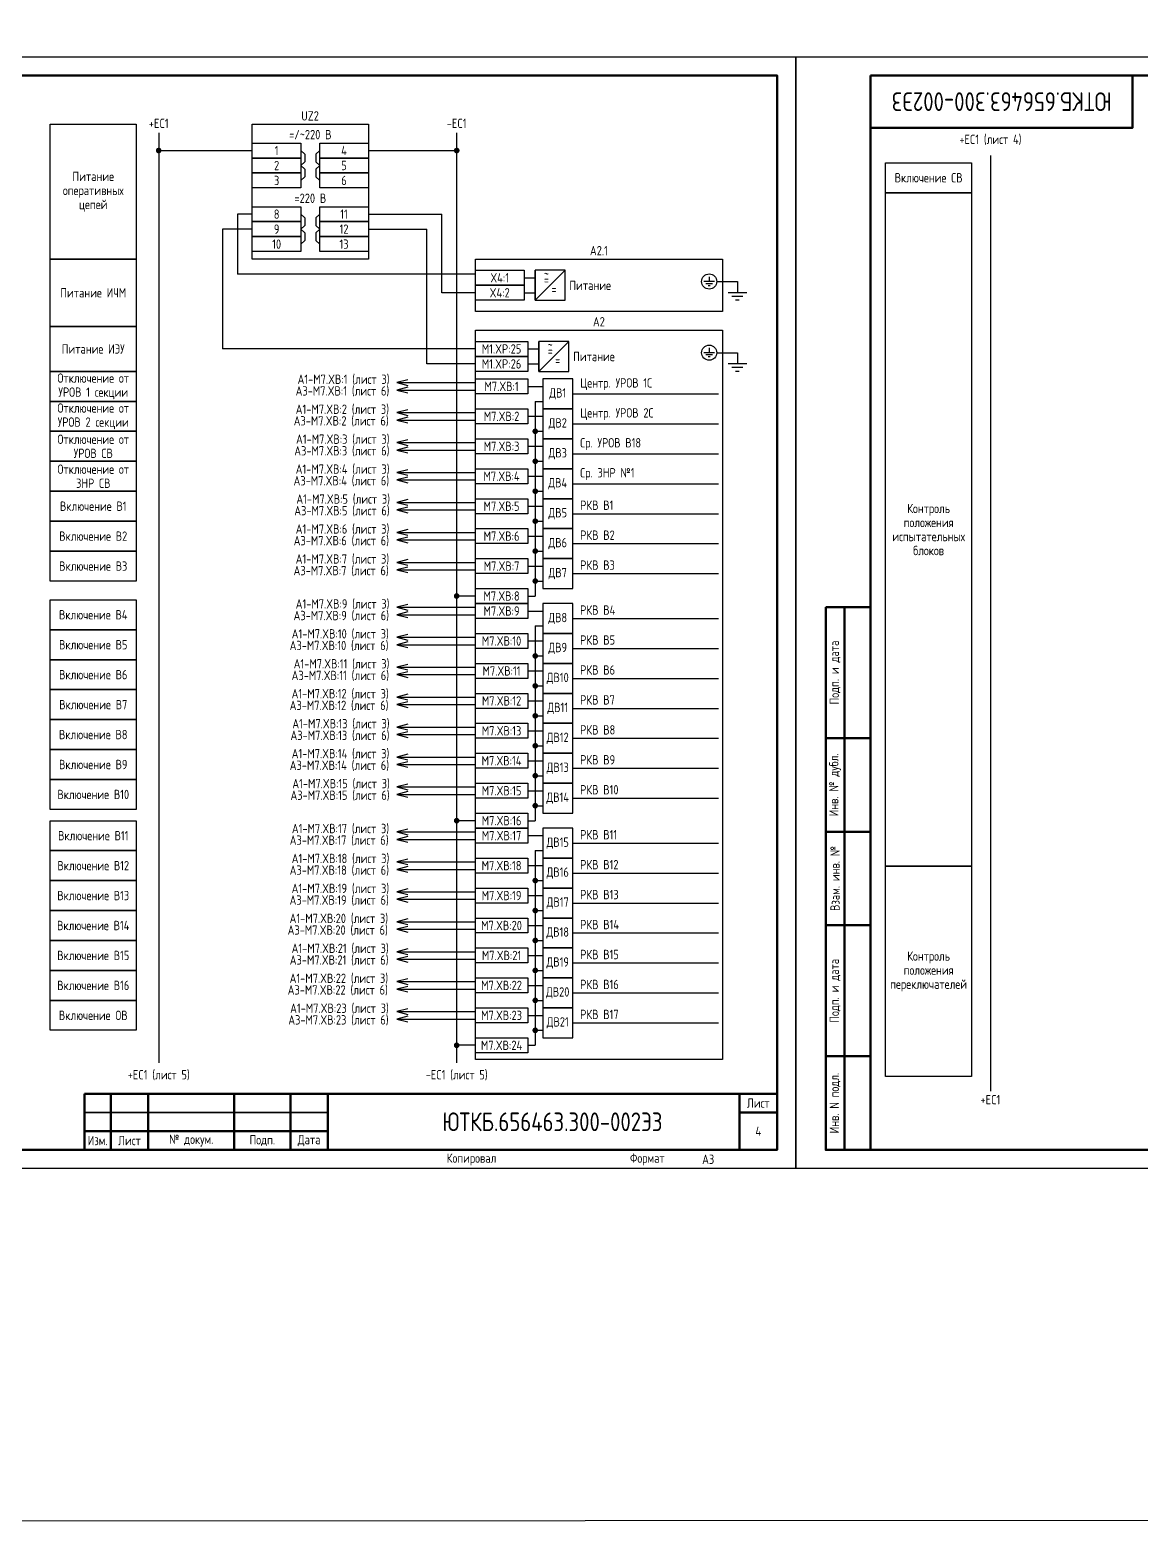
# Model space of a CAD drawing. Header units: millimetres. Extents: x -1315 to 7958, y -96 to 618.
# Drawn here: x 1475.4 to 1772, y -96 to 304.1 of the extents above; entities that cross this region are included whole.
import ezdxf

# ---------------------------------------------------------------- set-up
doc = ezdxf.new("R2010")
doc.units = ezdxf.units.MM
doc.styles.add('Gost_type_A', font='GOST_A.TTF')

# ---------------------------------------------------------------- blocks, each defined once
blk = doc.blocks.new('Формат_А3')
blk.add_lwpolyline([(-420, 297), (0, 297), (0, 0), (-420, 0)], close=True)
at = {"lineweight": 50}
blk.add_lwpolyline([(-400, 292), (-5, 292), (-5, 5), (-400, 5)], close=True, dxfattribs=at)
blk = doc.blocks.new('Штамп левый нижний')
at = {"lineweight": 50}
for points in [[(-12, 145), (-7, 145), (-7, 110), (-12, 110)], [(-7, 145), (0, 145), (0, 110), (-7, 110)], [(-12, 110), (-7, 110), (-7, 85), (-12, 85)], [(-7, 110), (0, 110), (0, 85), (-7, 85)], [(-12, 85), (-7, 85), (-7, 60), (-12, 60)], [(-7, 85), (0, 85), (0, 60), (-7, 60)], [(-12, 60), (-7, 60), (-7, 25), (-12, 25)], [(-7, 60), (0, 60), (0, 25), (-7, 25)], [(-12, 25), (-7, 25), (-7, 0), (-12, 0)], [(-7, 25), (0, 25), (0, 0), (-7, 0)]]:
    blk.add_lwpolyline(points, close=True, dxfattribs=at)
at = {"char_height": 2.5, "attachment_point": 5, "rotation": 90, "style": 'Gost_type_A'}
for s, insert, width in [('Подп. и дата', (-9.5, 127.5), 35), ('Инв. № дубл.', (-9.5, 97.5), 25), ('Взам. инв. №', (-9.5, 72.5), 25), ('Подп. и дата', (-9.5, 42.5), 35), ('Инв. N подл.', (-9.5, 12.5), 25)]:
    blk.add_mtext(s, dxfattribs=dict(at, insert=insert, width=width))
blk = doc.blocks.new('Штамп угловой верхний')
at = {"lineweight": 50}
blk.add_lwpolyline([(0, 0), (70, 0), (70, -14), (0, -14)], close=True, dxfattribs=at)
blk = doc.blocks.new('Штамп малый нижний')
at = {"lineweight": 50}
for points in [[(-185, 15), (-178, 15), (-178, 5), (-185, 5)], [(-178, 15), (-168, 15), (-168, 5), (-178, 5)], [(-168, 15), (-145, 15), (-145, 5), (-168, 5)], [(-145, 15), (-130, 15), (-130, 5), (-145, 5)], [(-130, 15), (-120, 15), (-120, 5), (-130, 5)], [(-120, 15), (-10, 15), (-10, 0), (-120, 0)], [(-10, 15), (0, 15), (0, 10), (-10, 10)], [(-10, 10), (0, 10), (0, 0), (-10, 0)], [(-185, 5), (-178, 5), (-178, 0), (-185, 0)], [(-178, 5), (-168, 5), (-168, 0), (-178, 0)], [(-168, 5), (-145, 5), (-145, 0), (-168, 0)], [(-145, 5), (-130, 5), (-130, 0), (-145, 0)], [(-130, 5), (-120, 5), (-120, 0), (-130, 0)]]:
    blk.add_lwpolyline(points, close=True, dxfattribs=at)
for points in [[(-185, 15), (-178, 15), (-178, 10), (-185, 10)], [(-178, 15), (-168, 15), (-168, 10), (-178, 10)], [(-168, 15), (-145, 15), (-145, 10), (-168, 10)], [(-145, 15), (-130, 15), (-130, 10), (-145, 10)], [(-130, 15), (-120, 15), (-120, 10), (-130, 10)], [(-185, 10), (-178, 10), (-178, 5), (-185, 5)], [(-178, 10), (-168, 10), (-168, 5), (-178, 5)], [(-168, 10), (-145, 10), (-145, 5), (-168, 5)], [(-145, 10), (-130, 10), (-130, 5), (-145, 5)], [(-130, 10), (-120, 10), (-120, 5), (-130, 5)]]:
    blk.add_lwpolyline(points, close=True)
at = {"char_height": 2.5, "style": 'Gost_type_A'}
for s, insert, width, attachment_point in [('Лист', (-5, 12.5), 10, 5), ('№ докум.', (-156.5, 2.5), 23, 5), ('Дата', (-125, 2.5), 10, 5), ('Изм.', (-181.5, 2.5), 7, 5), ('Лист', (-173, 2.5), 10, 5), ('Подп.', (-137.5, 2.5), 15, 5), ('Копировал', (-75, -2.53), 13.1202, 6), ('Формат', (-30, -2.53), 13.1202, 6)]:
    blk.add_mtext(s, dxfattribs=dict(at, insert=insert, width=width, attachment_point=attachment_point))
blk = doc.blocks.new('POINT')
at = {"const_width": 0.75}
blk.add_lwpolyline([(-0.375, 0, 1), (0.375, 0, 1)], format="xyb", close=True, dxfattribs=at)

msp = doc.modelspace()

# ---------------------------------------------------------------- linework, layer by layer
for p, q in [((1509.82, 276.63), (1509.82, 28.25)), ((1589.41, 276.7), (1589.41, 28.25)), ((1509.8, 271.94), (1534.82, 271.94)), ((1565.82, 271.94), (1589.43, 271.94)), ((1732.01, 270.61), (1732.01, 20.67)), ((1534.82, 254.94), (1530.82, 254.94)), ((1530.82, 254.94), (1530.82, 238.94)), ((1565.82, 254.94), (1585.41, 254.94)), ((1585.41, 233.94), (1585.41, 254.94)), ((1526.82, 250.94), (1526.82, 218.94)), ((1534.82, 250.94), (1526.82, 250.94)), ((1565.82, 250.94), (1581.41, 250.94)), ((1581.41, 214.94), (1581.41, 250.94)), ((1594.41, 238.94), (1530.82, 238.94)), ((1610.41, 231.94), (1610.41, 239.94)), ((1610.41, 231.94), (1618.41, 239.94)), ((1658.9, 236.94), (1664.41, 236.94)), ((1594.41, 233.94), (1585.41, 233.94)), ((1611.41, 212.94), (1611.41, 220.94)), ((1611.41, 212.94), (1619.41, 220.94)), ((1594.41, 218.94), (1526.82, 218.94)), ((1658.9, 217.94), (1664.41, 217.94)), ((1594.41, 214.94), (1581.41, 214.94)), ((1573.41, 209.94), (1594.41, 209.94)), ((1608.41, 208.94), (1612.41, 208.94)), ((1573.41, 207.94), (1594.41, 207.94)), ((1610.41, 204.94), (1612.41, 204.94)), ((1610.41, 204.94), (1610.41, 152.94)), ((1620.41, 206.94), (1659.41, 206.94)), ((1573.41, 201.94), (1594.41, 201.94)), ((1608.41, 200.94), (1612.41, 200.94)), ((1573.41, 199.94), (1594.41, 199.94)), ((1610.41, 196.94), (1612.41, 196.94)), ((1620.41, 198.94), (1659.41, 198.94)), ((1573.41, 193.94), (1594.41, 193.94)), ((1608.41, 192.94), (1612.41, 192.94)), ((1573.41, 191.94), (1594.41, 191.94)), ((1610.41, 188.94), (1612.41, 188.94)), ((1620.41, 190.94), (1659.41, 190.94)), ((1573.41, 185.94), (1594.41, 185.94)), ((1608.41, 184.94), (1612.41, 184.94)), ((1573.41, 183.94), (1594.41, 183.94)), ((1610.41, 180.94), (1612.41, 180.94)), ((1620.41, 182.94), (1659.41, 182.94)), ((1573.41, 177.94), (1594.41, 177.94)), ((1608.41, 176.94), (1612.41, 176.94)), ((1573.41, 175.94), (1594.41, 175.94)), ((1610.41, 172.94), (1612.41, 172.94)), ((1620.41, 174.94), (1659.41, 174.94)), ((1573.41, 169.94), (1594.41, 169.94)), ((1608.41, 168.94), (1612.41, 168.94)), ((1573.41, 167.94), (1594.41, 167.94)), ((1610.41, 164.94), (1612.41, 164.94)), ((1620.41, 166.94), (1659.41, 166.94)), ((1573.41, 161.94), (1594.41, 161.94)), ((1608.41, 160.94), (1612.41, 160.94)), ((1573.41, 159.94), (1594.41, 159.94)), ((1610.41, 156.94), (1612.41, 156.94)), ((1620.41, 158.94), (1659.41, 158.94)), ((1594.41, 152.94), (1589.41, 152.94)), ((1608.41, 152.94), (1610.41, 152.94)), ((1573.41, 149.94), (1594.41, 149.94)), ((1608.41, 148.94), (1612.41, 148.94)), ((1573.41, 147.94), (1594.41, 147.94)), ((1610.41, 144.94), (1612.41, 144.94)), ((1610.41, 144.94), (1610.41, 92.94)), ((1620.41, 146.94), (1659.41, 146.94)), ((1573.41, 141.94), (1594.41, 141.94)), ((1608.41, 140.94), (1612.41, 140.94)), ((1573.41, 139.94), (1594.41, 139.94)), ((1610.41, 136.94), (1612.41, 136.94)), ((1620.41, 138.94), (1659.41, 138.94)), ((1573.41, 133.94), (1594.41, 133.94)), ((1608.41, 132.94), (1612.41, 132.94)), ((1573.41, 131.94), (1594.41, 131.94)), ((1610.41, 128.94), (1612.41, 128.94)), ((1620.41, 130.94), (1659.41, 130.94)), ((1573.41, 125.94), (1594.41, 125.94)), ((1608.41, 124.94), (1612.41, 124.94)), ((1573.41, 123.94), (1594.41, 123.94)), ((1610.41, 120.94), (1612.41, 120.94)), ((1620.41, 122.94), (1659.41, 122.94)), ((1573.41, 117.94), (1594.41, 117.94)), ((1608.41, 116.94), (1612.41, 116.94)), ((1573.41, 115.94), (1594.41, 115.94)), ((1610.41, 112.94), (1612.41, 112.94)), ((1620.41, 114.94), (1659.41, 114.94)), ((1573.41, 109.94), (1594.41, 109.94)), ((1608.41, 108.94), (1612.41, 108.94)), ((1573.41, 107.94), (1594.41, 107.94)), ((1610.41, 104.94), (1612.41, 104.94)), ((1620.41, 106.94), (1659.41, 106.94)), ((1573.41, 101.94), (1594.41, 101.94)), ((1608.41, 100.94), (1612.41, 100.94)), ((1608.41, 100.94), (1610.41, 100.94)), ((1573.41, 99.94), (1594.41, 99.94)), ((1610.41, 96.94), (1612.41, 96.94)), ((1620.41, 98.94), (1659.41, 98.94)), ((1594.41, 92.94), (1589.41, 92.94)), ((1608.41, 92.94), (1610.41, 92.94)), ((1573.41, 89.94), (1594.41, 89.94)), ((1608.41, 88.94), (1612.41, 88.94)), ((1573.41, 87.94), (1594.41, 87.94)), ((1610.41, 84.94), (1612.41, 84.94)), ((1610.41, 84.94), (1610.41, 32.94)), ((1620.41, 86.94), (1659.41, 86.94)), ((1573.41, 81.94), (1594.41, 81.94)), ((1608.41, 80.94), (1612.41, 80.94)), ((1573.41, 79.94), (1594.41, 79.94)), ((1610.41, 76.94), (1612.41, 76.94)), ((1620.41, 78.94), (1659.41, 78.94)), ((1573.41, 73.94), (1594.41, 73.94)), ((1608.41, 72.94), (1612.41, 72.94)), ((1573.41, 71.94), (1594.41, 71.94)), ((1610.41, 68.94), (1612.41, 68.94)), ((1620.41, 70.94), (1659.41, 70.94)), ((1573.41, 65.94), (1594.41, 65.94)), ((1608.41, 64.94), (1612.41, 64.94)), ((1573.41, 63.94), (1594.41, 63.94)), ((1610.41, 60.94), (1612.41, 60.94)), ((1620.41, 62.94), (1659.41, 62.94)), ((1573.41, 57.94), (1594.41, 57.94)), ((1608.41, 56.94), (1612.41, 56.94)), ((1573.41, 55.94), (1594.41, 55.94)), ((1610.41, 52.94), (1612.41, 52.94)), ((1620.41, 54.94), (1659.41, 54.94)), ((1573.41, 49.94), (1594.41, 49.94)), ((1608.41, 48.94), (1612.41, 48.94)), ((1573.41, 47.94), (1594.41, 47.94)), ((1610.41, 44.94), (1612.41, 44.94)), ((1620.41, 46.94), (1659.41, 46.94)), ((1573.41, 41.94), (1594.41, 41.94)), ((1608.41, 40.94), (1612.41, 40.94)), ((1573.41, 39.94), (1594.41, 39.94)), ((1610.41, 36.94), (1612.41, 36.94)), ((1620.41, 38.94), (1659.41, 38.94)), ((1594.41, 32.94), (1589.41, 32.94)), ((1608.41, 32.94), (1610.41, 32.94))]:
    msp.add_line(p, q)
at = {"ltscale": 4}
for p, q in [((1607.41, 237.94), (1610.41, 237.94)), ((1607.41, 233.94), (1610.41, 233.94)), ((1608.41, 218.94), (1611.41, 218.94)), ((1608.41, 214.94), (1611.41, 214.94))]:
    msp.add_line(p, q, dxfattribs=at)
at = {"ltscale": 4.32}
for p, q in [((1658.3, 236.94), (1655.45, 236.94)), ((1657.73, 236.37), (1656.02, 236.37)), ((1656.88, 238.22), (1656.88, 236.94)), ((1664.41, 236.94), (1664.41, 233.94)), ((1657.16, 235.8), (1656.59, 235.8)), ((1666.91, 233.94), (1661.91, 233.94)), ((1665.91, 232.94), (1662.91, 232.94)), ((1664.91, 231.94), (1663.91, 231.94)), ((1658.3, 217.94), (1655.45, 217.94)), ((1657.73, 217.37), (1656.02, 217.37)), ((1657.16, 216.8), (1656.59, 216.8)), ((1656.88, 219.22), (1656.88, 217.94)), ((1664.41, 217.94), (1664.41, 214.94)), ((1666.91, 214.94), (1661.91, 214.94)), ((1665.91, 213.94), (1662.91, 213.94)), ((1664.91, 212.94), (1663.91, 212.94))]:
    msp.add_line(p, q, dxfattribs=at)
for points in [[(-1315, 612), (7958.16, 618), (7958.16, -90), (-1315, -96)], [(1503.82, 242.94), (1480.82, 242.94), (1480.82, 278.94), (1503.82, 278.94)], [(1534.82, 278.94), (1565.82, 278.94), (1565.82, 242.94), (1534.82, 242.94)], [(1534.82, 273.94), (1547.82, 273.94), (1547.82, 269.94), (1534.82, 269.94)], [(1552.82, 273.94), (1565.82, 273.94), (1565.82, 269.94), (1552.82, 269.94)], [(1534.82, 269.94), (1547.82, 269.94), (1547.82, 265.94), (1534.82, 265.94)], [(1552.82, 269.94), (1565.82, 269.94), (1565.82, 265.94), (1552.82, 265.94)], [(1727, 260.67), (1704, 260.67), (1704, 268.67), (1727, 268.67)], [(1534.82, 265.94), (1547.82, 265.94), (1547.82, 261.94), (1534.82, 261.94)], [(1552.82, 265.94), (1565.82, 265.94), (1565.82, 261.94), (1552.82, 261.94)], [(1727, 80.76), (1704, 80.76), (1704, 260.67), (1727, 260.67)], [(1534.82, 256.94), (1547.82, 256.94), (1547.82, 252.94), (1534.82, 252.94)], [(1552.82, 256.94), (1565.82, 256.94), (1565.82, 252.94), (1552.82, 252.94)], [(1534.82, 252.94), (1547.82, 252.94), (1547.82, 248.94), (1534.82, 248.94)], [(1552.82, 252.94), (1565.82, 252.94), (1565.82, 248.94), (1552.82, 248.94)], [(1534.82, 248.94), (1547.82, 248.94), (1547.82, 244.94), (1534.82, 244.94)], [(1552.82, 248.94), (1565.82, 248.94), (1565.82, 244.94), (1552.82, 244.94)], [(1503.82, 224.94), (1480.82, 224.94), (1480.82, 242.94), (1503.82, 242.94)], [(1594.41, 242.94), (1660.41, 242.94), (1660.41, 228.94), (1594.41, 228.94)], [(1594.41, 239.94), (1607.41, 239.94), (1607.41, 235.94), (1594.41, 235.94)], [(1594.41, 235.94), (1607.41, 235.94), (1607.41, 231.94), (1594.41, 231.94)], [(1503.82, 212.94), (1480.82, 212.94), (1480.82, 224.94), (1503.82, 224.94)], [(1594.41, 223.94), (1660.41, 223.94), (1660.41, 29.18), (1594.41, 29.18)], [(1594.41, 220.94), (1608.41, 220.94), (1608.41, 216.94), (1594.41, 216.94)], [(1594.41, 216.94), (1608.41, 216.94), (1608.41, 212.94), (1594.41, 212.94)], [(1503.82, 204.94), (1480.82, 204.94), (1480.82, 212.94), (1503.82, 212.94)], [(1594.41, 210.94), (1608.41, 210.94), (1608.41, 206.94), (1594.41, 206.94)], [(1503.82, 196.94), (1480.82, 196.94), (1480.82, 204.94), (1503.82, 204.94)], [(1594.41, 202.94), (1608.41, 202.94), (1608.41, 198.94), (1594.41, 198.94)], [(1503.82, 188.94), (1480.82, 188.94), (1480.82, 196.94), (1503.82, 196.94)], [(1594.41, 194.94), (1608.41, 194.94), (1608.41, 190.94), (1594.41, 190.94)], [(1503.82, 180.94), (1480.82, 180.94), (1480.82, 188.94), (1503.82, 188.94)], [(1594.41, 186.94), (1608.41, 186.94), (1608.41, 182.94), (1594.41, 182.94)], [(1503.82, 172.94), (1480.82, 172.94), (1480.82, 180.94), (1503.82, 180.94)], [(1594.41, 178.94), (1608.41, 178.94), (1608.41, 174.94), (1594.41, 174.94)], [(1503.82, 164.94), (1480.82, 164.94), (1480.82, 172.94), (1503.82, 172.94)], [(1594.41, 170.94), (1608.41, 170.94), (1608.41, 166.94), (1594.41, 166.94)], [(1503.82, 156.94), (1480.82, 156.94), (1480.82, 164.94), (1503.82, 164.94)], [(1594.41, 162.94), (1608.41, 162.94), (1608.41, 158.94), (1594.41, 158.94)], [(1594.41, 154.94), (1608.41, 154.94), (1608.41, 150.94), (1594.41, 150.94)], [(1503.82, 143.94), (1480.82, 143.94), (1480.82, 151.94), (1503.82, 151.94)], [(1594.41, 150.94), (1608.41, 150.94), (1608.41, 146.94), (1594.41, 146.94)], [(1503.82, 135.94), (1480.82, 135.94), (1480.82, 143.94), (1503.82, 143.94)], [(1594.41, 142.94), (1608.41, 142.94), (1608.41, 138.94), (1594.41, 138.94)], [(1503.82, 127.94), (1480.82, 127.94), (1480.82, 135.94), (1503.82, 135.94)], [(1594.41, 134.94), (1608.41, 134.94), (1608.41, 130.94), (1594.41, 130.94)], [(1503.82, 119.94), (1480.82, 119.94), (1480.82, 127.94), (1503.82, 127.94)], [(1594.41, 126.94), (1608.41, 126.94), (1608.41, 122.94), (1594.41, 122.94)], [(1503.82, 111.94), (1480.82, 111.94), (1480.82, 119.94), (1503.82, 119.94)], [(1594.41, 118.94), (1608.41, 118.94), (1608.41, 114.94), (1594.41, 114.94)], [(1503.82, 103.94), (1480.82, 103.94), (1480.82, 111.94), (1503.82, 111.94)], [(1594.41, 110.94), (1608.41, 110.94), (1608.41, 106.94), (1594.41, 106.94)], [(1503.82, 95.94), (1480.82, 95.94), (1480.82, 103.94), (1503.82, 103.94)], [(1594.41, 102.94), (1608.41, 102.94), (1608.41, 98.94), (1594.41, 98.94)], [(1503.82, 84.94), (1480.82, 84.94), (1480.82, 92.94), (1503.82, 92.94)], [(1594.41, 94.94), (1608.41, 94.94), (1608.41, 90.94), (1594.41, 90.94)], [(1594.41, 90.94), (1608.41, 90.94), (1608.41, 86.94), (1594.41, 86.94)], [(1503.82, 76.94), (1480.82, 76.94), (1480.82, 84.94), (1503.82, 84.94)], [(1594.41, 82.94), (1608.41, 82.94), (1608.41, 78.94), (1594.41, 78.94)], [(1727, 24.6), (1704, 24.6), (1704, 80.76), (1727, 80.76)], [(1503.82, 68.94), (1480.82, 68.94), (1480.82, 76.94), (1503.82, 76.94)], [(1594.41, 74.94), (1608.41, 74.94), (1608.41, 70.94), (1594.41, 70.94)], [(1503.82, 60.94), (1480.82, 60.94), (1480.82, 68.94), (1503.82, 68.94)], [(1594.41, 66.94), (1608.41, 66.94), (1608.41, 62.94), (1594.41, 62.94)], [(1503.82, 52.94), (1480.82, 52.94), (1480.82, 60.94), (1503.82, 60.94)], [(1594.41, 58.94), (1608.41, 58.94), (1608.41, 54.94), (1594.41, 54.94)], [(1503.82, 44.94), (1480.82, 44.94), (1480.82, 52.94), (1503.82, 52.94)], [(1594.41, 50.94), (1608.41, 50.94), (1608.41, 46.94), (1594.41, 46.94)], [(1503.82, 36.94), (1480.82, 36.94), (1480.82, 44.94), (1503.82, 44.94)], [(1594.41, 42.94), (1608.41, 42.94), (1608.41, 38.94), (1594.41, 38.94)], [(1594.41, 34.94), (1608.41, 34.94), (1608.41, 30.94), (1594.41, 30.94)]]:
    msp.add_lwpolyline(points, close=True)
for points in [[(1547.82, 271.94), (1548.82, 270.94), (1548.82, 268.94), (1547.82, 267.94)], [(1552.82, 271.94), (1551.82, 270.94), (1551.82, 268.94), (1552.82, 267.94)], [(1547.82, 267.94), (1548.82, 266.94), (1548.82, 264.94), (1547.82, 263.94)], [(1552.82, 267.94), (1551.82, 266.94), (1551.82, 264.94), (1552.82, 263.94)], [(1547.82, 254.94), (1548.82, 253.94), (1548.82, 251.94), (1547.82, 250.94)], [(1552.82, 254.94), (1551.82, 253.94), (1551.82, 251.94), (1552.82, 250.94)], [(1547.82, 250.94), (1548.82, 249.94), (1548.82, 247.94), (1547.82, 246.94)], [(1552.82, 250.94), (1551.82, 249.94), (1551.82, 247.94), (1552.82, 246.94)], [(1576.41, 210.69), (1573.41, 209.94), (1576.41, 209.19)], [(1576.41, 208.69), (1573.41, 207.94), (1576.41, 207.19)], [(1576.41, 202.69), (1573.41, 201.94), (1576.41, 201.19)], [(1576.41, 200.69), (1573.41, 199.94), (1576.41, 199.19)], [(1576.41, 194.69), (1573.41, 193.94), (1576.41, 193.19)], [(1576.41, 192.69), (1573.41, 191.94), (1576.41, 191.19)], [(1576.41, 186.69), (1573.41, 185.94), (1576.41, 185.19)], [(1576.41, 184.69), (1573.41, 183.94), (1576.41, 183.19)], [(1576.41, 178.69), (1573.41, 177.94), (1576.41, 177.19)], [(1576.41, 176.69), (1573.41, 175.94), (1576.41, 175.19)], [(1576.41, 170.69), (1573.41, 169.94), (1576.41, 169.19)], [(1576.41, 168.69), (1573.41, 167.94), (1576.41, 167.19)], [(1576.41, 162.69), (1573.41, 161.94), (1576.41, 161.19)], [(1576.41, 160.69), (1573.41, 159.94), (1576.41, 159.19)], [(1576.41, 150.69), (1573.41, 149.94), (1576.41, 149.19)], [(1576.41, 148.69), (1573.41, 147.94), (1576.41, 147.19)], [(1576.41, 142.69), (1573.41, 141.94), (1576.41, 141.19)], [(1576.41, 140.69), (1573.41, 139.94), (1576.41, 139.19)], [(1576.41, 134.69), (1573.41, 133.94), (1576.41, 133.19)], [(1576.41, 132.69), (1573.41, 131.94), (1576.41, 131.19)], [(1576.41, 126.69), (1573.41, 125.94), (1576.41, 125.19)], [(1576.41, 124.69), (1573.41, 123.94), (1576.41, 123.19)], [(1576.41, 118.69), (1573.41, 117.94), (1576.41, 117.19)], [(1576.41, 116.69), (1573.41, 115.94), (1576.41, 115.19)], [(1576.41, 110.69), (1573.41, 109.94), (1576.41, 109.19)], [(1576.41, 108.69), (1573.41, 107.94), (1576.41, 107.19)], [(1576.41, 102.69), (1573.41, 101.94), (1576.41, 101.19)], [(1576.41, 100.69), (1573.41, 99.94), (1576.41, 99.19)], [(1576.41, 90.69), (1573.41, 89.94), (1576.41, 89.19)], [(1576.41, 88.69), (1573.41, 87.94), (1576.41, 87.19)], [(1576.41, 82.69), (1573.41, 81.94), (1576.41, 81.19)], [(1576.41, 80.69), (1573.41, 79.94), (1576.41, 79.19)], [(1576.41, 74.69), (1573.41, 73.94), (1576.41, 73.19)], [(1576.41, 72.69), (1573.41, 71.94), (1576.41, 71.19)], [(1576.41, 66.69), (1573.41, 65.94), (1576.41, 65.19)], [(1576.41, 64.69), (1573.41, 63.94), (1576.41, 63.19)], [(1576.41, 58.69), (1573.41, 57.94), (1576.41, 57.19)], [(1576.41, 56.69), (1573.41, 55.94), (1576.41, 55.19)], [(1576.41, 50.69), (1573.41, 49.94), (1576.41, 49.19)], [(1576.41, 48.69), (1573.41, 47.94), (1576.41, 47.19)], [(1576.41, 42.69), (1573.41, 41.94), (1576.41, 41.19)], [(1576.41, 40.69), (1573.41, 39.94), (1576.41, 39.19)]]:
    msp.add_lwpolyline(points)
at = {"ltscale": 4}
for points in [[(1610.41, 231.94), (1618.41, 231.94), (1618.41, 239.94), (1610.41, 239.94)], [(1611.41, 212.94), (1619.41, 212.94), (1619.41, 220.94), (1611.41, 220.94)], [(1612.41, 202.94), (1620.41, 202.94), (1620.41, 210.94), (1612.41, 210.94)], [(1612.41, 194.94), (1620.41, 194.94), (1620.41, 202.94), (1612.41, 202.94)], [(1612.41, 186.94), (1620.41, 186.94), (1620.41, 194.94), (1612.41, 194.94)], [(1612.41, 178.94), (1620.41, 178.94), (1620.41, 186.94), (1612.41, 186.94)], [(1612.41, 170.94), (1620.41, 170.94), (1620.41, 178.94), (1612.41, 178.94)], [(1612.41, 162.94), (1620.41, 162.94), (1620.41, 170.94), (1612.41, 170.94)], [(1612.41, 154.94), (1620.41, 154.94), (1620.41, 162.94), (1612.41, 162.94)], [(1612.41, 142.94), (1620.41, 142.94), (1620.41, 150.94), (1612.41, 150.94)], [(1612.41, 134.94), (1620.41, 134.94), (1620.41, 142.94), (1612.41, 142.94)], [(1612.41, 126.94), (1620.41, 126.94), (1620.41, 134.94), (1612.41, 134.94)], [(1612.41, 118.94), (1620.41, 118.94), (1620.41, 126.94), (1612.41, 126.94)], [(1612.41, 110.94), (1620.41, 110.94), (1620.41, 118.94), (1612.41, 118.94)], [(1612.41, 102.94), (1620.41, 102.94), (1620.41, 110.94), (1612.41, 110.94)], [(1612.41, 94.94), (1620.41, 94.94), (1620.41, 102.94), (1612.41, 102.94)], [(1612.41, 82.94), (1620.41, 82.94), (1620.41, 90.94), (1612.41, 90.94)], [(1612.41, 74.94), (1620.41, 74.94), (1620.41, 82.94), (1612.41, 82.94)], [(1612.41, 66.94), (1620.41, 66.94), (1620.41, 74.94), (1612.41, 74.94)], [(1612.41, 58.94), (1620.41, 58.94), (1620.41, 66.94), (1612.41, 66.94)], [(1612.41, 50.94), (1620.41, 50.94), (1620.41, 58.94), (1612.41, 58.94)], [(1612.41, 42.94), (1620.41, 42.94), (1620.41, 50.94), (1612.41, 50.94)], [(1612.41, 34.94), (1620.41, 34.94), (1620.41, 42.94), (1612.41, 42.94)]]:
    msp.add_lwpolyline(points, close=True, dxfattribs=at)
for centre in [(1656.88, 236.94), (1656.88, 217.94)]:
    msp.add_circle(centre, 2.02)

# ---------------------------------------------------------------- block references
for name, p in [('Формат_А3', (1680, 0)), ('Формат_А3', (2100, 0)), ('Штамп угловой верхний', (1700, 292)), ('POINT', (1610.41, 196.94)), ('POINT', (1610.41, 188.94)), ('POINT', (1610.41, 180.94)), ('POINT', (1610.41, 172.94)), ('POINT', (1610.41, 164.94)), ('POINT', (1610.41, 156.94)), ('POINT', (1589.41, 152.94)), ('Штамп левый нижний', (1700, 5)), ('POINT', (1610.41, 136.94)), ('POINT', (1610.41, 128.94)), ('POINT', (1610.41, 120.94)), ('POINT', (1610.41, 112.94)), ('POINT', (1610.41, 104.94)), ('POINT', (1610.41, 96.94)), ('POINT', (1589.41, 92.94)), ('POINT', (1610.41, 76.94)), ('POINT', (1610.41, 68.94)), ('POINT', (1610.41, 60.94)), ('POINT', (1610.41, 52.94)), ('POINT', (1610.41, 44.94)), ('POINT', (1610.41, 36.94)), ('POINT', (1589.41, 32.94)), ('Штамп малый нижний', (1675, 5))]:
    msp.add_blockref(name, p)
at = {"rotation": 180}
for p in [(1509.8, 271.94), (1589.43, 271.94)]:
    msp.add_blockref('POINT', p, dxfattribs=at)

# ---------------------------------------------------------------- texts
at = {"insert": (1735, 285), "char_height": 5, "width": 70, "attachment_point": 5, "rotation": 180, "style": 'Gost_type_A'}
msp.add_mtext('ЮТКБ.656463.300-002Э3', dxfattribs=at)
at = {"style": 'Gost_type_A'}
for s, insert, char_height, width, attachment_point in [('+EC1', (1509.82, 277.94), 2.5, 10, 8), ('-EC1', (1589.41, 277.94), 2.5, 10, 8), ('+EC1 (лист 4)', (1732.01, 273.42), 2.5, 20, 8), ('1', (1541.32, 271.94), 2.5, 13, 5), ('4', (1559.32, 271.94), 2.5, 13, 5), ('2', (1541.32, 267.94), 2.5, 13, 5), ('5', (1559.32, 267.94), 2.5, 13, 5), ('3', (1541.32, 263.94), 2.5, 13, 5), ('6', (1559.32, 263.94), 2.5, 13, 5), ('8', (1541.32, 254.94), 2.5, 13, 5), ('11', (1559.32, 254.94), 2.5, 13, 5), ('9', (1541.32, 250.94), 2.5, 13, 5), ('12', (1559.32, 250.94), 2.5, 13, 5), ('10', (1541.32, 246.94), 2.5, 13, 5), ('13', (1559.32, 246.94), 2.5, 13, 5), ('X4:1', (1600.91, 237.94), 2.5, 13, 5), ('~', (1613.41, 238.97), 2.5, 2.7, 5), ('=', (1613.41, 237.47), 2.5, 6, 5), ('Питание', (1625.09, 235.92), 2.5, 11.3452, 5), ('X4:2', (1600.91, 233.94), 2.5, 13, 5), ('=', (1615.41, 234.94), 2.5, 6, 5), ('M1.XP:25', (1601.41, 218.94), 2.5, 13.9956, 5), ('~', (1614.41, 219.97), 2.5, 2.7, 5), ('M1.XP:26', (1601.41, 214.94), 2.5, 13.9956, 5), ('=', (1614.41, 218.47), 2.5, 6, 5), ('=', (1616.41, 215.94), 2.5, 6, 5), ('Питание', (1626.09, 216.92), 2.5, 11.3452, 5), ('M7.XВ:1', (1601.41, 208.94), 2.5, 14, 5), ('ДВ1', (1616.41, 206.94), 2.5, 7.9998, 5), ('Центр. УРОВ 1С', (1622.41, 207.94), 2.5, 29.668, 7), ('M7.XВ:2', (1601.41, 200.94), 2.5, 14, 5), ('ДВ2', (1616.41, 198.94), 2.5, 7.9998, 5), ('Центр. УРОВ 2С', (1622.41, 199.94), 2.5, 30.6324, 7), ('M7.XВ:3', (1601.41, 192.94), 2.5, 14, 5), ('ДВ3', (1616.41, 190.94), 2.5, 7.9998, 5), ('Ср. УРОВ В18', (1622.41, 191.94), 2.5, 30.6324, 7), ('M7.XВ:4', (1601.41, 184.94), 2.5, 14, 5), ('ДВ4', (1616.41, 182.94), 2.5, 7.9998, 5), ('Ср. ЗНР №1', (1622.41, 183.94), 2.5, 27.8465, 7), ('M7.XВ:5', (1601.41, 176.94), 2.5, 14, 5), ('ДВ5', (1616.41, 174.94), 2.5, 7.9998, 5), ('РКВ В1', (1622.41, 175.94), 2.5, 27.8465, 7), ('M7.XВ:6', (1601.41, 168.94), 2.5, 14, 5), ('ДВ6', (1616.41, 166.94), 2.5, 7.9998, 5), ('РКВ В2', (1622.41, 167.94), 2.5, 27.8465, 7), ('M7.XВ:7', (1601.41, 160.94), 2.5, 14, 5), ('ДВ7', (1616.41, 158.94), 2.5, 7.9998, 5), ('РКВ В3', (1622.41, 159.94), 2.5, 33.5921, 7), ('M7.XВ:8', (1601.41, 152.94), 2.5, 14, 5), ('M7.XВ:9', (1601.41, 148.94), 2.5, 14, 5), ('ДВ8', (1616.41, 146.94), 2.5, 7.9998, 5), ('РКВ В4', (1622.41, 147.94), 2.5, 27.8465, 7), ('M7.XВ:10', (1601.41, 140.94), 2.5, 14, 5), ('ДВ9', (1616.41, 138.94), 2.5, 7.9998, 5), ('РКВ В5', (1622.41, 139.94), 2.5, 39.1584, 7), ('M7.XВ:11', (1601.41, 132.94), 2.5, 14, 5), ('ДВ10', (1616.41, 130.94), 2.5, 7.9998, 5), ('РКВ В6', (1622.41, 131.94), 2.5, 27.8465, 7), ('M7.XВ:12', (1601.41, 124.94), 2.5, 14, 5), ('ДВ11', (1616.41, 122.94), 2.5, 7.9998, 5), ('РКВ В7', (1622.41, 123.94), 2.5, 36.4793, 7), ('M7.XВ:13', (1601.41, 116.94), 2.5, 14, 5), ('ДВ12', (1616.41, 114.94), 2.5, 7.9998, 5), ('РКВ В8', (1622.41, 115.94), 2.5, 27.8465, 7), ('M7.XВ:14', (1601.41, 108.94), 2.5, 14, 5), ('ДВ13', (1616.41, 106.94), 2.5, 7.9998, 5), ('РКВ В9', (1622.41, 107.94), 2.5, 35.3878, 7), ('M7.XВ:15', (1601.41, 100.94), 2.5, 14, 5), ('ДВ14', (1616.41, 98.94), 2.5, 7.9998, 5), ('\\pxsm1;РКВ В10', (1622.41, 99.94), 2.5, 27.8465, 7), ('M7.XВ:16', (1601.41, 92.94), 2.5, 14, 5), ('M7.XВ:17', (1601.41, 88.94), 2.5, 14, 5), ('ДВ15', (1616.41, 86.94), 2.5, 7.9998, 5), ('РКВ В11', (1622.41, 87.94), 2.5, 35.7119, 7), ('M7.XВ:18', (1601.41, 80.94), 2.5, 14, 5), ('ДВ16', (1616.41, 78.94), 2.5, 7.9998, 5), ('РКВ В12', (1622.41, 79.94), 2.5, 41.1416, 7), ('M7.XВ:19', (1601.41, 72.94), 2.5, 14, 5), ('ДВ17', (1616.41, 70.94), 2.5, 7.9998, 5), ('РКВ В13', (1622.41, 71.94), 2.5, 27.8465, 7), ('M7.XВ:20', (1601.41, 64.94), 2.5, 14, 5), ('ДВ18', (1616.41, 62.94), 2.5, 7.9998, 5), ('РКВ В14', (1622.41, 63.94), 2.5, 27.8465, 7), ('M7.XВ:21', (1601.41, 56.94), 2.5, 14, 5), ('ДВ19', (1616.41, 54.94), 2.5, 7.9998, 5), ('РКВ В15', (1622.41, 55.94), 2.5, 33.4848, 7), ('M7.XВ:22', (1601.41, 48.94), 2.5, 14, 5), ('ДВ20', (1616.41, 46.94), 2.5, 7.9998, 5), ('РКВ В16', (1622.41, 47.94), 2.5, 35.3544, 7), ('M7.XВ:23', (1601.41, 40.94), 2.5, 14, 5), ('ДВ21', (1616.41, 38.94), 2.5, 7.9998, 5), ('РКВ В17', (1622.41, 39.94), 2.5, 27.8465, 7), ('M7.XВ:24', (1601.41, 32.94), 2.5, 14, 5), ('+EC1 (лист 5)', (1509.82, 26.33), 2.5, 20, 2), ('-EC1 (лист 5)', (1589.41, 26.33), 2.5, 20, 2), ('+EC1', (1732.01, 19.67), 2.5, 20, 2), ('ЮТКБ.656463.300-002Э3', (1615, 12.5), 5, 120, 5), ('4', (1670, 10), 2.5, 10, 5), ('A3', (1655, 2.5), 2.5, 20, 4)]:
    msp.add_mtext(s, dxfattribs=dict(at, insert=insert, char_height=char_height, width=width, attachment_point=attachment_point))
at = {"char_height": 2.5, "style": 'Gost_type_A'}
for s, insert, width, attachment_point, line_spacing_factor in [('UZ2', (1550.25, 279.94), 31, 8, 0.9), ('=/~220 В', (1550.32, 274.94), 31, 8, 0.9), ('Питание оперативных цепей', (1492.32, 260.94), 23, 5, 0.9), ('Включение СВ', (1715.5, 264.67), 23, 5, 0.9), ('=220 В', (1550.32, 257.94), 31, 8, 0.9), ('A2.1', (1627.41, 243.94), 66, 8, 0.9), ('Питание ИЧМ', (1492.32, 233.94), 23, 5, 0.9), ('A2', (1627.41, 224.94), 66, 8, 0.9), ('Питание ИЭУ', (1492.32, 218.94), 23, 5, 0.9), ('Отключение от УРОВ 1 секции', (1492.32, 208.94), 23, 5, 0.9), ('A1-M7.XВ:1 (лист 3)', (1546.91, 210.72), 31, 4, 0.8), ('A3-M7.XВ:1 (лист 6)', (1546.39, 207.61), 31, 4, 0.8), ('Отключение от УРОВ 2 секции', (1492.32, 200.94), 23, 5, 0.9), ('A1-M7.XВ:2 (лист 3)', (1546.41, 202.72), 31, 4, 0.8), ('A3-M7.XВ:2 (лист 6)', (1545.87, 199.61), 31, 4, 0.8), ('Отключение от УРОВ СВ', (1492.32, 192.94), 23, 5, 0.9), ('A1-M7.XВ:3 (лист 3)', (1546.5, 194.72), 31, 4, 0.8), ('A3-M7.XВ:3 (лист 6)', (1546.03, 191.61), 31, 4, 0.8), ('Отключение от ЗНР СВ', (1492.32, 184.94), 23, 5, 0.9), ('A1-M7.XВ:4 (лист 3)', (1546.41, 186.72), 31, 4, 0.8), ('A3-M7.XВ:4 (лист 6)', (1545.84, 183.61), 31, 4, 0.8), ('A1-M7.XВ:5 (лист 3)', (1546.58, 178.72), 31, 4, 0.8), ('Включение В1', (1492.32, 176.94), 23, 5, 0.9), ('A3-M7.XВ:5 (лист 6)', (1546.03, 175.61), 31, 4, 0.8), ('Контроль положения\\Pиспытательных блоков', (1715.5, 170.71), 23, 5, 0.9), ('A1-M7.XВ:6 (лист 3)', (1546.41, 170.72), 31, 4, 0.8), ('Включение В2', (1492.32, 168.94), 23, 5, 0.9), ('A3-M7.XВ:6 (лист 6)', (1545.87, 167.61), 31, 4, 0.8), ('A1-M7.XВ:7 (лист 3)', (1546.41, 162.72), 31, 4, 0.8), ('Включение В3', (1492.32, 160.94), 23, 5, 0.9), ('A3-M7.XВ:7 (лист 6)', (1545.84, 159.61), 31, 4, 0.8), ('A1-M7.XВ:9 (лист 3)', (1546.41, 150.72), 31, 4, 0.8), ('Включение В4', (1492.32, 147.94), 23, 5, 0.9), ('A3-M7.XВ:9 (лист 6)', (1545.84, 147.61), 31, 4, 0.8), ('A1-M7.XВ:10 (лист 3)', (1545.34, 142.72), 31, 4, 0.8), ('Включение В5', (1492.32, 139.94), 23, 5, 0.9), ('A3-M7.XВ:10 (лист 6)', (1544.8, 139.61), 31, 4, 0.8), ('A1-M7.XВ:11 (лист 3)', (1545.87, 134.72), 31, 4, 0.8), ('Включение В6', (1492.32, 131.94), 23, 5, 0.9), ('A3-M7.XВ:11 (лист 6)', (1545.32, 131.61), 31, 4, 0.8), ('A1-M7.XВ:12 (лист 3)', (1545.32, 126.72), 31, 4, 0.8), ('Включение В7', (1492.32, 123.94), 23, 5, 0.9), ('A3-M7.XВ:12 (лист 6)', (1544.8, 123.61), 31, 4, 0.8), ('A1-M7.XВ:13 (лист 3)', (1545.51, 118.72), 31, 4, 0.8), ('Включение В8', (1492.32, 115.94), 23, 5, 0.9), ('A3-M7.XВ:13 (лист 6)', (1545.02, 115.61), 31, 4, 0.8), ('A1-M7.XВ:14 (лист 3)', (1545.34, 110.72), 31, 4, 0.8), ('Включение В9', (1492.32, 107.94), 23, 5, 0.9), ('A3-M7.XВ:14 (лист 6)', (1544.82, 107.61), 31, 4, 0.8), ('A1-M7.XВ:15 (лист 3)', (1545.51, 102.72), 31, 4, 0.8), ('Включение В10', (1492.32, 99.94), 23, 5, 0.9), ('A3-M7.XВ:15 (лист 6)', (1545.02, 99.61), 31, 4, 0.8), ('A1-M7.XВ:17 (лист 3)', (1545.39, 90.72), 31, 4, 0.8), ('Включение В11', (1492.32, 88.94), 23, 5, 0.9), ('A3-M7.XВ:17 (лист 6)', (1544.81, 87.61), 31, 4, 0.8), ('A1-M7.XВ:18 (лист 3)', (1545.34, 82.72), 31, 4, 0.8), ('Включение В12', (1492.32, 80.94), 23, 5, 0.9), ('A3-M7.XВ:18 (лист 6)', (1544.8, 79.61), 31, 4, 0.8), ('A1-M7.XВ:19 (лист 3)', (1545.33, 74.72), 31, 4, 0.8), ('Включение В13', (1492.32, 72.94), 23, 5, 0.9), ('A3-M7.XВ:19 (лист 6)', (1544.78, 71.61), 31, 4, 0.8), ('A1-M7.XВ:20 (лист 3)', (1544.78, 66.72), 31, 4, 0.8), ('Включение В14', (1492.32, 64.94), 23, 5, 0.9), ('A3-M7.XВ:20 (лист 6)', (1544.26, 63.61), 31, 4, 0.8), ('A1-M7.XВ:21 (лист 3)', (1545.32, 58.72), 31, 4, 0.8), ('Включение В15', (1492.32, 56.94), 23, 5, 0.9), ('A3-M7.XВ:21 (лист 6)', (1544.82, 55.61), 31, 4, 0.8), ('Контроль положения\\Pпереключателей', (1715.5, 52.68), 23, 5, 0.9), ('A1-M7.XВ:22 (лист 3)', (1544.79, 50.72), 31, 4, 0.8), ('Включение В16', (1492.32, 48.94), 23, 5, 0.9), ('A3-M7.XВ:22 (лист 6)', (1544.27, 47.61), 31, 4, 0.8), ('A1-M7.XВ:23 (лист 3)', (1544.92, 42.72), 31, 4, 0.8), ('Включение ОВ', (1492.32, 40.94), 23, 5, 0.9), ('A3-M7.XВ:23 (лист 6)', (1544.43, 39.61), 31, 4, 0.8)]:
    msp.add_mtext(s, dxfattribs=dict(at, insert=insert, width=width, attachment_point=attachment_point, line_spacing_factor=line_spacing_factor))

doc.saveas('drawing.dxf')
